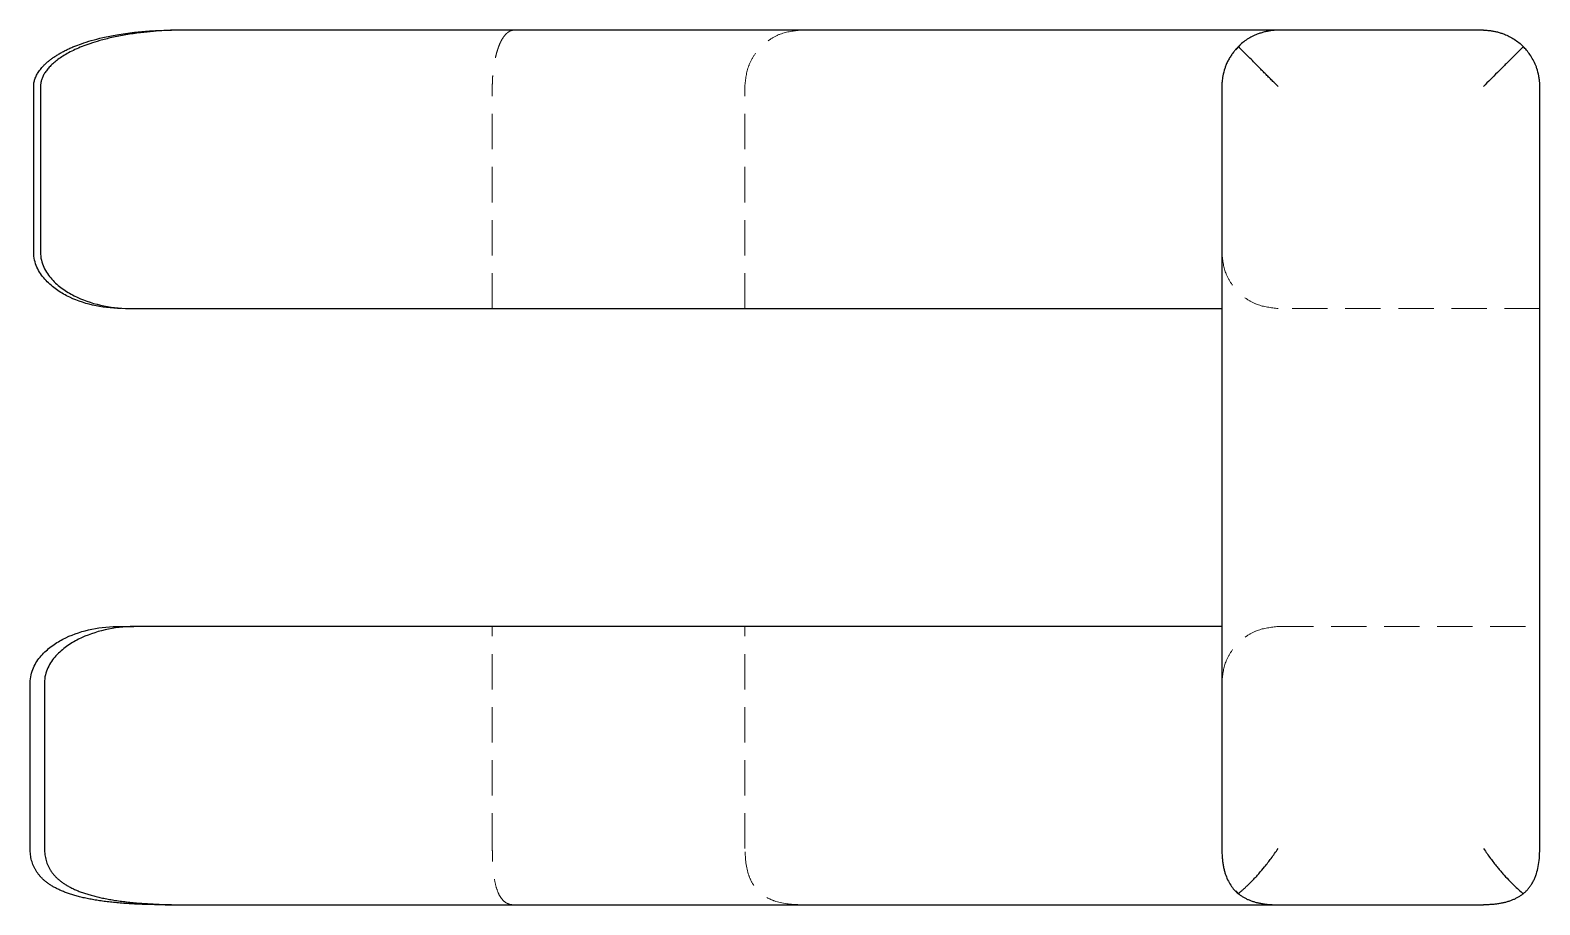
# Model space of a CAD drawing. Header units: millimetres. Extents: x 33 to 251, y 41 to 186.
# Drawn here: x 196.6 to 250.8, y 41.3 to 72.7 of the extents above; entities that cross this region are included whole.
import ezdxf

# ---------------------------------------------------------------- set-up
doc = ezdxf.new("R2010")
doc.units = ezdxf.units.MM
doc.linetypes.add('HIDDEN', pattern=[1.905, 1.27, -0.635])

msp = doc.modelspace()

# ---------------------------------------------------------------- linework, layer by layer
at = {"color": 7, "linetype": 'Continuous', "lineweight": 25}
for p, q in [((201.869, 72.7), (201.599, 72.7)), ((241.366, 72.7), (216.511, 72.7)), ((248.747, 72.7), (241.366, 72.7)), ((196.682, 64.727), (196.682, 70.681)), ((196.925, 70.681), (196.925, 64.727)), ((239.347, 70.681), (239.347, 43.319)), ((250.765, 43.319), (250.765, 70.681)), ((216.511, 62.709), (239.347, 62.709)), ((199.662, 51.291), (200.282, 51.291)), ((239.347, 51.291), (216.511, 51.291)), ((196.556, 43.319), (196.556, 49.273)), ((197.069, 49.273), (197.069, 43.319)), ((201.402, 41.3), (202.078, 41.3)), ((216.511, 41.3), (241.366, 41.3)), ((241.366, 41.3), (248.747, 41.3))]:
    msp.add_line(p, q, dxfattribs=at)
at = {"color": 7, "linetype": 'HIDDEN', "lineweight": 18}
for p, q in [((239.851, 72), (240.002, 72.161)), ((213.15, 62.709), (213.15, 70.681)), ((222.22, 62.709), (222.22, 70.681)), ((201.289, 62.709), (199.818, 62.709)), ((250.765, 62.709), (241.366, 62.709)), ((213.15, 43.319), (213.15, 51.291)), ((222.22, 43.319), (222.22, 51.291)), ((241.366, 51.291), (250.765, 51.291)), ((239.956, 41.693), (239.845, 41.805))]:
    msp.add_line(p, q, dxfattribs=at)
at = {"color": 7, "linetype": 'HIDDEN', "lineweight": 18, "flags": 128}
for points in [[(241.366, 72.7), (241.366, 72.7)], [(241.366, 72.7), (241.366, 72.7)], [(248.747, 72.7), (248.747, 72.7)], [(239.347, 70.681), (239.347, 70.681)], [(239.347, 70.681), (239.347, 70.681)], [(250.765, 70.681), (250.765, 70.681)], [(239.347, 43.319), (239.347, 43.319)], [(239.347, 43.319), (239.347, 43.319)], [(250.765, 43.319), (250.765, 43.319)], [(241.366, 41.3), (241.366, 41.3)], [(241.366, 41.3), (241.366, 41.3)], [(248.747, 41.3), (248.747, 41.3)]]:
    msp.add_lwpolyline(points, dxfattribs=at)
at = {"color": 7, "linetype": 'Continuous', "lineweight": 25}
for points, knots in [([(196.682, 70.681), (196.682, 70.703), (196.683, 70.746), (196.692, 70.812), (196.707, 70.878), (196.727, 70.946), (196.753, 71.014), (196.786, 71.083), (196.825, 71.153), (196.87, 71.223), (196.922, 71.294), (196.981, 71.365), (197.047, 71.436), (197.12, 71.507), (197.201, 71.578), (197.289, 71.648), (197.385, 71.718), (197.489, 71.787), (197.601, 71.856), (197.72, 71.922), (197.848, 71.988), (197.983, 72.052), (198.166, 72.13), (198.418, 72.225), (198.763, 72.335), (199.184, 72.443), (199.699, 72.546), (200.257, 72.626), (200.798, 72.674), (201.232, 72.696), (201.488, 72.699), (201.597, 72.7)], [0, 0, 0, 0, 0.0088983, 0.0181872, 0.028042, 0.0386094, 0.050008, 0.0623317, 0.0756544, 0.0900337, 0.1055146, 0.1221326, 0.1399153, 0.1588846, 0.1790573, 0.2004419, 0.2230404, 0.246852, 0.2718736, 0.2981003, 0.3255252, 0.3541407, 0.3839378, 0.4396253, 0.5070704, 0.5860007, 0.6760778, 0.7861478, 0.876418, 0.9475122, 1, 1, 1, 1]), ([(201.964, 72.7), (201.879, 72.699), (201.683, 72.697), (201.357, 72.684), (200.959, 72.657), (200.494, 72.609), (199.993, 72.537), (199.504, 72.441), (199.074, 72.334), (198.719, 72.224), (198.423, 72.116), (198.169, 72.007), (197.941, 71.893), (197.737, 71.774), (197.558, 71.653), (197.403, 71.53), (197.272, 71.406), (197.163, 71.282), (197.075, 71.159), (197.008, 71.037), (196.96, 70.917), (196.93, 70.799), (196.926, 70.719), (196.925, 70.681)], [0, 0, 0, 0, 0.040376, 0.092668, 0.157156, 0.234146, 0.323959, 0.413914, 0.492799, 0.560284, 0.616103, 0.667459, 0.715176, 0.759215, 0.799549, 0.836169, 0.869103, 0.898439, 0.924325, 0.946984, 0.96676, 0.984176, 1, 1, 1, 1]), ([(216.511, 72.7), (213.769, 72.7), (211.025, 72.7), (207.278, 72.7), (206.092, 72.7), (203.892, 72.7), (202.879, 72.7), (201.972, 72.7)], [0, 0, 0, 0, 0.5, 0.5, 0.75, 0.75, 1, 1, 1, 1]), ([(241.366, 72.7), (241.326, 72.699), (241.245, 72.697), (241.123, 72.685), (241, 72.665), (240.875, 72.636), (240.748, 72.6), (240.6, 72.549), (240.435, 72.477), (240.261, 72.377), (240.095, 72.257), (239.99, 72.158), (239.938, 72.108)], [0, 0, 0, 0, 0.079683, 0.161007, 0.243846, 0.328074, 0.413568, 0.500217, 0.625347, 0.75027, 0.875103, 1, 1, 1, 1]), ([(248.747, 72.7), (248.787, 72.699), (248.868, 72.697), (248.991, 72.685), (249.116, 72.665), (249.242, 72.636), (249.368, 72.6), (249.511, 72.549), (249.67, 72.478), (249.846, 72.377), (250.017, 72.257), (250.121, 72.158), (250.174, 72.108)], [0, 0, 0, 0, 0.079686, 0.161011, 0.24385, 0.328077, 0.413569, 0.500215, 0.625337, 0.750257, 0.875093, 1, 1, 1, 1]), ([(239.938, 72.108), (239.913, 72.082), (239.858, 72.025), (239.78, 71.93), (239.701, 71.823), (239.624, 71.703), (239.551, 71.571), (239.494, 71.444), (239.432, 71.272), (239.382, 71.08), (239.352, 70.863), (239.348, 70.737), (239.347, 70.681)], [0, 0, 0, 0, 0.064502, 0.136716, 0.216552, 0.303841, 0.398328, 0.499698, 0.56761, 0.749751, 0.889739, 1, 1, 1, 1]), ([(241.366, 70.681), (241.325, 70.721), (241.244, 70.802), (241.121, 70.924), (240.996, 71.047), (240.87, 71.172), (240.744, 71.299), (240.602, 71.447), (240.442, 71.611), (240.266, 71.785), (240.096, 71.952), (239.991, 72.056), (239.938, 72.108)], [0, 0, 0, 0, 0.079683, 0.161007, 0.243846, 0.328074, 0.413569, 0.500217, 0.625347, 0.75027, 0.875103, 1, 1, 1, 1]), ([(250.174, 72.108), (250.145, 72.08), (250.085, 72.019), (249.988, 71.921), (249.879, 71.813), (249.76, 71.694), (249.63, 71.565), (249.457, 71.393), (249.243, 71.181), (248.992, 70.933), (248.828, 70.765), (248.747, 70.681)], [0, 0, 0, 0, 0.069396, 0.144419, 0.225005, 0.311135, 0.402764, 0.499786, 0.669522, 0.836568, 1, 1, 1, 1]), ([(250.765, 70.681), (250.764, 70.717), (250.763, 70.794), (250.752, 70.92), (250.725, 71.101), (250.68, 71.273), (250.609, 71.468), (250.53, 71.635), (250.416, 71.819), (250.299, 71.976), (250.213, 72.067), (250.174, 72.108)], [0, 0, 0, 0, 0.07026, 0.153594, 0.25029, 0.432717, 0.500358, 0.64983, 0.783468, 0.900361, 1, 1, 1, 1]), ([(199.818, 62.709), (199.465, 62.71), (199.126, 62.754), (198.471, 62.906), (198.154, 63.016), (197.72, 63.241), (197.582, 63.327), (197.318, 63.523), (197.193, 63.633), (196.97, 63.885), (196.872, 64.026), (196.727, 64.352), (196.682, 64.537), (196.682, 64.727)], [0, 0, 0, 0, 0.25, 0.25, 0.5, 0.5, 0.625, 0.625, 0.75, 0.75, 0.875, 0.875, 1, 1, 1, 1]), ([(196.925, 64.727), (196.925, 64.537), (196.971, 64.352), (197.119, 64.027), (197.221, 63.883), (197.448, 63.633), (197.576, 63.522), (197.844, 63.327), (197.985, 63.241), (198.427, 63.016), (198.749, 62.906), (199.412, 62.754), (199.755, 62.71), (200.112, 62.709)], [0, 0, 0, 0, 0.125, 0.125, 0.25, 0.25, 0.375, 0.375, 0.5, 0.5, 0.75, 0.75, 1, 1, 1, 1]), ([(200.112, 62.709), (201.857, 62.709), (204.295, 62.709), (209.992, 62.709), (213.253, 62.709), (216.511, 62.709)], [0, 0, 0, 0, 0.5, 0.5, 1, 1, 1, 1]), ([(196.556, 49.273), (196.556, 49.463), (196.601, 49.647), (196.743, 49.973), (196.842, 50.117), (197.062, 50.367), (197.185, 50.477), (197.445, 50.673), (197.582, 50.759), (198.012, 50.984), (198.326, 51.094), (198.974, 51.246), (199.311, 51.29), (199.662, 51.291)], [0, 0, 0, 0, 0.125, 0.125, 0.25, 0.25, 0.375, 0.375, 0.5, 0.5, 0.75, 0.75, 1, 1, 1, 1]), ([(200.282, 51.291), (199.924, 51.29), (199.578, 51.246), (198.911, 51.094), (198.586, 50.984), (198.141, 50.759), (197.998, 50.673), (197.727, 50.477), (197.598, 50.367), (197.367, 50.115), (197.266, 49.973), (197.116, 49.648), (197.069, 49.463), (197.069, 49.273)], [0, 0, 0, 0, 0.25, 0.25, 0.5, 0.5, 0.625, 0.625, 0.75, 0.75, 0.875, 0.875, 1, 1, 1, 1]), ([(216.511, 51.291), (213.306, 51.291), (210.099, 51.291), (204.47, 51.291), (202.047, 51.291), (200.286, 51.291)], [0, 0, 0, 0, 0.5, 0.5, 1, 1, 1, 1]), ([(201.4, 41.3), (201.297, 41.301), (201.094, 41.302), (200.798, 41.308), (200.514, 41.317), (200.241, 41.33), (199.98, 41.346), (199.731, 41.366), (199.493, 41.389), (199.266, 41.416), (199.05, 41.446), (198.845, 41.479), (198.65, 41.515), (198.465, 41.555), (198.29, 41.598), (198.126, 41.643), (197.97, 41.692), (197.824, 41.744), (197.687, 41.799), (197.559, 41.857), (197.439, 41.918), (197.328, 41.982), (197.224, 42.05), (197.129, 42.12), (197.042, 42.193), (196.962, 42.269), (196.89, 42.349), (196.825, 42.431), (196.768, 42.517), (196.717, 42.606), (196.674, 42.698), (196.637, 42.794), (196.607, 42.893), (196.584, 42.995), (196.568, 43.1), (196.558, 43.208), (196.557, 43.282), (196.556, 43.319)], [0, 0, 0, 0, 0.048824, 0.096435, 0.142817, 0.187958, 0.231845, 0.274467, 0.315816, 0.355883, 0.394663, 0.432149, 0.468339, 0.503231, 0.536825, 0.569123, 0.600129, 0.62985, 0.658296, 0.685477, 0.71141, 0.736115, 0.759619, 0.781954, 0.80316, 0.823287, 0.842393, 0.86055, 0.877841, 0.894368, 0.910244, 0.925601, 0.940583, 0.95535, 0.970064, 0.984893, 1, 1, 1, 1]), ([(197.069, 43.319), (197.07, 43.282), (197.071, 43.208), (197.082, 43.099), (197.1, 42.993), (197.125, 42.891), (197.157, 42.791), (197.197, 42.695), (197.244, 42.603), (197.299, 42.514), (197.361, 42.428), (197.431, 42.345), (197.508, 42.265), (197.594, 42.189), (197.688, 42.116), (197.79, 42.045), (197.901, 41.978), (198.02, 41.914), (198.148, 41.853), (198.285, 41.796), (198.431, 41.741), (198.586, 41.689), (198.751, 41.64), (198.926, 41.594), (199.11, 41.552), (199.305, 41.512), (199.511, 41.476), (199.727, 41.443), (199.953, 41.413), (200.191, 41.387), (200.44, 41.364), (200.7, 41.345), (200.972, 41.329), (201.255, 41.316), (201.55, 41.307), (201.857, 41.301), (202.067, 41.301), (202.173, 41.3)], [0, 0, 0, 0, 0.015183, 0.03008, 0.044854, 0.059671, 0.074697, 0.090089, 0.105993, 0.122541, 0.139849, 0.158018, 0.177132, 0.197264, 0.218472, 0.240808, 0.26431, 0.289013, 0.314941, 0.342117, 0.370555, 0.400269, 0.431265, 0.463553, 0.497134, 0.532011, 0.568184, 0.605651, 0.644408, 0.68445, 0.725771, 0.768361, 0.812213, 0.857315, 0.903656, 0.951222, 1, 1, 1, 1]), ([(239.347, 43.319), (239.348, 43.259), (239.349, 43.142), (239.361, 42.975), (239.378, 42.819), (239.402, 42.674), (239.432, 42.541), (239.478, 42.38), (239.549, 42.199), (239.659, 42.006), (239.785, 41.839), (239.889, 41.746), (239.938, 41.701)], [0, 0, 0, 0, 0.095113, 0.18576, 0.271851, 0.353321, 0.430127, 0.502254, 0.638543, 0.766952, 0.88745, 1, 1, 1, 1]), ([(239.938, 41.701), (239.965, 41.724), (240.019, 41.769), (240.104, 41.843), (240.192, 41.923), (240.284, 42.009), (240.379, 42.102), (240.476, 42.201), (240.575, 42.306), (240.713, 42.459), (240.896, 42.677), (241.129, 42.977), (241.284, 43.201), (241.366, 43.319)], [0, 0, 0, 0, 0.057001, 0.115376, 0.175167, 0.236457, 0.299326, 0.363835, 0.43003, 0.497942, 0.643458, 0.811096, 1, 1, 1, 1]), ([(248.747, 43.319), (248.788, 43.258), (248.869, 43.139), (248.992, 42.97), (249.111, 42.813), (249.225, 42.669), (249.333, 42.538), (249.469, 42.38), (249.634, 42.202), (249.826, 42.01), (250.007, 41.842), (250.119, 41.747), (250.174, 41.701)], [0, 0, 0, 0, 0.0970488, 0.1889244, 0.2754856, 0.3566129, 0.4322121, 0.5022174, 0.6362743, 0.7636085, 0.8846514, 1, 1, 1, 1]), ([(250.174, 41.701), (250.202, 41.726), (250.261, 41.777), (250.34, 41.862), (250.414, 41.955), (250.483, 42.057), (250.544, 42.169), (250.599, 42.289), (250.659, 42.455), (250.715, 42.681), (250.757, 42.981), (250.762, 43.202), (250.765, 43.319)], [0, 0, 0, 0, 0.063354, 0.129302, 0.197851, 0.268996, 0.342721, 0.419009, 0.497895, 0.646749, 0.814262, 1, 1, 1, 1]), ([(202.174, 41.3), (203.079, 41.3), (204.086, 41.3), (206.269, 41.3), (209.794, 41.3), (213.821, 41.3), (216.511, 41.3)], [0, 0, 0, 0, 0.25, 0.25, 0.5, 1, 1, 1, 1]), ([(239.938, 41.701), (239.967, 41.679), (240.026, 41.632), (240.12, 41.573), (240.219, 41.519), (240.324, 41.472), (240.435, 41.43), (240.551, 41.395), (240.673, 41.365), (240.801, 41.341), (240.934, 41.323), (241.073, 41.31), (241.217, 41.302), (241.316, 41.301), (241.366, 41.3)], [0, 0, 0, 0, 0.067638, 0.137361, 0.209476, 0.284251, 0.361919, 0.442679, 0.526702, 0.61413, 0.705084, 0.799662, 0.897946, 1, 1, 1, 1]), ([(250.174, 41.701), (250.145, 41.679), (250.086, 41.632), (249.992, 41.573), (249.893, 41.519), (249.788, 41.472), (249.678, 41.43), (249.561, 41.395), (249.439, 41.365), (249.312, 41.341), (249.178, 41.323), (249.04, 41.31), (248.895, 41.302), (248.797, 41.301), (248.747, 41.3)], [0, 0, 0, 0, 0.067639, 0.137363, 0.209479, 0.284254, 0.361922, 0.442683, 0.526705, 0.614133, 0.705086, 0.799664, 0.897946, 1, 1, 1, 1])]:
    msp.add_open_spline(points, degree=3, knots=knots, dxfattribs=at)
at = {"color": 7, "linetype": 'HIDDEN', "lineweight": 18}
for points, knots in [([(213.924, 72.7), (213.918, 72.7), (213.906, 72.699), (213.881, 72.697), (213.838, 72.689), (213.777, 72.666), (213.705, 72.621), (213.628, 72.552), (213.545, 72.448), (213.459, 72.306), (213.39, 72.147), (213.332, 71.977), (213.281, 71.8), (213.239, 71.614), (213.205, 71.425), (213.18, 71.234), (213.163, 71.045), (213.152, 70.861), (213.151, 70.74), (213.15, 70.681)], [0, 0, 0, 0, 0.016136, 0.032597, 0.06553, 0.131418, 0.194277, 0.263179, 0.349704, 0.437194, 0.52503, 0.598738, 0.667771, 0.732459, 0.793124, 0.850001, 0.903287, 0.953194, 1, 1, 1, 1]), ([(222.216, 70.681), (222.244, 70.936), (222.287, 71.326), (222.536, 71.797), (222.797, 72.119), (223.12, 72.379), (223.589, 72.633), (223.979, 72.673), (224.233, 72.7)], [0, 0, 0, 0, 0.240412, 0.368838, 0.499898, 0.631752, 0.760706, 1, 1, 1, 1]), ([(241.366, 62.708), (241.111, 62.737), (240.721, 62.78), (240.25, 63.029), (239.927, 63.29), (239.668, 63.613), (239.414, 64.082), (239.373, 64.473), (239.347, 64.727)], [0, 0, 0, 0, 0.240379, 0.368753, 0.499782, 0.631653, 0.760632, 1, 1, 1, 1]), ([(241.366, 62.708), (241.111, 62.737), (240.721, 62.78), (240.25, 63.029), (239.927, 63.289), (239.668, 63.613), (239.414, 64.082), (239.373, 64.472), (239.347, 64.726)], [0, 0, 0, 0, 0.240394, 0.368761, 0.499785, 0.631657, 0.760636, 1, 1, 1, 1]), ([(239.347, 49.273), (239.373, 49.527), (239.414, 49.918), (239.668, 50.387), (239.927, 50.71), (240.25, 50.971), (240.721, 51.22), (241.111, 51.263), (241.366, 51.292)], [0, 0, 0, 0, 0.239368, 0.368347, 0.500218, 0.631247, 0.759621, 1, 1, 1, 1]), ([(239.347, 49.274), (239.373, 49.528), (239.414, 49.918), (239.668, 50.387), (239.927, 50.711), (240.25, 50.971), (240.721, 51.22), (241.111, 51.263), (241.366, 51.292)], [0, 0, 0, 0, 0.239364, 0.368343, 0.500215, 0.631239, 0.759606, 1, 1, 1, 1]), ([(213.925, 41.3), (213.918, 41.3), (213.891, 41.301), (213.835, 41.305), (213.744, 41.324), (213.621, 41.38), (213.492, 41.496), (213.367, 41.701), (213.269, 41.984), (213.205, 42.331), (213.171, 42.666), (213.154, 42.984), (213.152, 43.205), (213.15, 43.319)], [0, 0, 0, 0, 0.017004, 0.06619, 0.144216, 0.252386, 0.393498, 0.503627, 0.635212, 0.750884, 0.8298, 0.912183, 1, 1, 1, 1]), ([(224.238, 41.3), (223.93, 41.316), (223.495, 41.337), (222.988, 41.56), (222.7, 41.781), (222.479, 42.069), (222.257, 42.576), (222.235, 43.011), (222.22, 43.319)], [0, 0, 0, 0, 0.278486, 0.393135, 0.499971, 0.606751, 0.721316, 1, 1, 1, 1])]:
    msp.add_open_spline(points, degree=3, knots=knots, dxfattribs=at)

doc.saveas('drawing.dxf')
